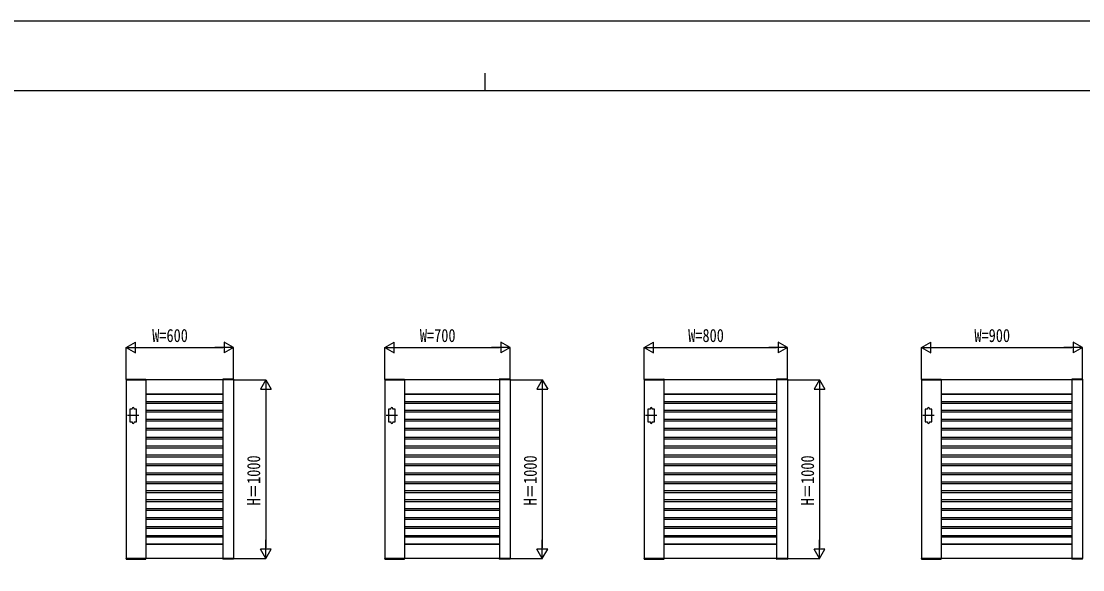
# Model space of a CAD drawing. Units: millimetres, scale not verified. Extents: x -8410 to 8410, y -5940 to 5940.
# Drawn here: x -2602 to 3332, y 2872 to 5940 of the extents above; entities that cross this region are included whole.
import ezdxf
from ezdxf.enums import TextEntityAlignment as Align

# ---------------------------------------------------------------- set-up
doc = ezdxf.new("R2010")
doc.units = ezdxf.units.MM
doc.header["$LTSCALE"] = 30
for name, color, linetype in [('0-2_YKK_A1', 4, 'Continuous'), ('0-3_YKK_D', 6, 'Continuous'), ('0-4_YKK_ZWAK', 7, 'Continuous')]:
    doc.layers.add(name, color=color, linetype=linetype)
doc.styles.add('ＭＳ ゴシック', font='')
doc.styles.get('ＭＳ ゴシック').set_extended_font_data('MS Gothic')

msp = doc.modelspace()

# ---------------------------------------------------------------- linework, layer by layer
at = {"layer": '0-2_YKK_A1'}
for p, q in [((-2016.01, 3937.46), (-2016.14, 3934.91)), ((-2016.14, 3934.91), (-1905.14, 3934.91)), ((-2015.64, 3934.91), (-2015.64, 2934.91)), ((-1415.64, 3934.91), (-2015.64, 3934.91)), ((-2015.01, 3938.41), (-1906.28, 3938.41)), ((-1905.64, 3934.91), (-1905.64, 2934.91)), ((-1905.28, 3937.46), (-1905.14, 3934.91)), ((-1476.01, 3937.46), (-1476.14, 3934.91)), ((-1415.14, 3934.91), (-1476.14, 3934.91)), ((-1475.64, 3934.91), (-1475.64, 2934.91)), ((-1416.28, 3938.41), (-1475.01, 3938.41)), ((-1415.64, 3934.91), (-1415.64, 2934.91)), ((-1415.28, 3937.46), (-1415.14, 3934.91)), ((-569.71, 3937.46), (-569.85, 3934.91)), ((-569.85, 3934.91), (-458.85, 3934.91)), ((-569.35, 3934.91), (-569.35, 2934.91)), ((130.65, 3934.91), (-569.35, 3934.91)), ((-568.71, 3938.41), (-459.98, 3938.41)), ((-459.35, 3934.91), (-459.35, 2934.91)), ((-458.98, 3937.46), (-458.85, 3934.91)), ((70.29, 3937.46), (70.15, 3934.91)), ((131.15, 3934.91), (70.15, 3934.91)), ((70.65, 3934.91), (70.65, 2934.91)), ((130.02, 3938.41), (71.29, 3938.41)), ((130.65, 3934.91), (130.65, 2934.91)), ((131.02, 3937.46), (131.15, 3934.91)), ((880.29, 3937.46), (880.15, 3934.91)), ((880.15, 3934.91), (991.15, 3934.91)), ((880.65, 3934.91), (880.65, 2934.91)), ((1680.65, 3934.91), (880.65, 3934.91)), ((881.29, 3938.41), (990.02, 3938.41)), ((990.65, 3934.91), (990.65, 2934.91)), ((991.02, 3937.46), (991.15, 3934.91)), ((1620.29, 3937.46), (1620.15, 3934.91)), ((1681.15, 3934.91), (1620.15, 3934.91)), ((1620.65, 3934.91), (1620.65, 2934.91)), ((1680.02, 3938.41), (1621.29, 3938.41)), ((1680.65, 3934.91), (1680.65, 2934.91)), ((1681.02, 3937.46), (1681.15, 3934.91)), ((2430.29, 3937.46), (2430.15, 3934.91)), ((2430.15, 3934.91), (2541.15, 3934.91)), ((2430.65, 3934.91), (2430.65, 2934.91)), ((3330.65, 3934.91), (2430.65, 3934.91)), ((2431.29, 3938.41), (2540.02, 3938.41)), ((2540.65, 3934.91), (2540.65, 2934.91)), ((2541.02, 3937.46), (2541.15, 3934.91)), ((3270.29, 3937.46), (3270.15, 3934.91)), ((3331.15, 3934.91), (3270.15, 3934.91)), ((3270.65, 3934.91), (3270.65, 2934.91)), ((3330.02, 3938.41), (3271.29, 3938.41)), ((3330.65, 3934.91), (3330.65, 2934.91)), ((3331.02, 3937.46), (3331.15, 3934.91)), ((-1475.64, 3854.91), (-1905.64, 3854.91)), ((-1905.64, 3853.81), (-1475.64, 3853.81)), ((-1905.64, 3813.81), (-1475.64, 3813.81)), ((-1905.64, 3804.61), (-1475.64, 3804.61)), ((70.65, 3854.91), (-459.35, 3854.91)), ((-459.35, 3853.81), (70.65, 3853.81)), ((-459.35, 3813.81), (70.65, 3813.81)), ((-459.35, 3804.61), (70.65, 3804.61)), ((1620.65, 3854.91), (990.65, 3854.91)), ((990.65, 3853.81), (1620.65, 3853.81)), ((990.65, 3813.81), (1620.65, 3813.81)), ((990.65, 3804.61), (1620.65, 3804.61)), ((3270.65, 3854.91), (2540.65, 3854.91)), ((2540.65, 3853.81), (3270.65, 3853.81)), ((2540.65, 3813.81), (3270.65, 3813.81)), ((2540.65, 3804.61), (3270.65, 3804.61)), ((-1981.64, 3769.91), (-1981.64, 3774.91)), ((-1971.64, 3769.91), (-1971.64, 3774.91)), ((-1905.64, 3764.61), (-1475.64, 3764.61)), ((-1905.64, 3754.61), (-1475.64, 3754.61)), ((-535.35, 3769.91), (-535.35, 3774.91)), ((-525.35, 3769.91), (-525.35, 3774.91)), ((-459.35, 3764.61), (70.65, 3764.61)), ((-459.35, 3754.61), (70.65, 3754.61)), ((914.65, 3769.91), (914.65, 3774.91)), ((924.65, 3769.91), (924.65, 3774.91)), ((990.65, 3764.61), (1620.65, 3764.61)), ((990.65, 3754.61), (1620.65, 3754.61)), ((2464.65, 3769.91), (2464.65, 3774.91)), ((2474.65, 3769.91), (2474.65, 3774.91)), ((2540.65, 3764.61), (3270.65, 3764.61)), ((2540.65, 3754.61), (3270.65, 3754.61)), ((-1945.14, 3734.91), (-2008.14, 3734.91)), ((-1981.64, 3699.91), (-1981.64, 3694.91)), ((-1971.64, 3699.91), (-1971.64, 3694.91)), ((-1905.64, 3714.61), (-1475.64, 3714.61)), ((-1905.64, 3704.61), (-1475.64, 3704.61)), ((-498.85, 3734.91), (-561.85, 3734.91)), ((-535.35, 3699.91), (-535.35, 3694.91)), ((-525.35, 3699.91), (-525.35, 3694.91)), ((-459.35, 3714.61), (70.65, 3714.61)), ((-459.35, 3704.61), (70.65, 3704.61)), ((951.15, 3734.91), (888.15, 3734.91)), ((914.65, 3699.91), (914.65, 3694.91)), ((924.65, 3699.91), (924.65, 3694.91)), ((990.65, 3714.61), (1620.65, 3714.61)), ((990.65, 3704.61), (1620.65, 3704.61)), ((2501.15, 3734.91), (2438.15, 3734.91)), ((2464.65, 3699.91), (2464.65, 3694.91)), ((2474.65, 3699.91), (2474.65, 3694.91)), ((2540.65, 3714.61), (3270.65, 3714.61)), ((2540.65, 3704.61), (3270.65, 3704.61)), ((-1905.64, 3664.61), (-1475.64, 3664.61)), ((-1905.64, 3654.61), (-1475.64, 3654.61)), ((-459.35, 3664.61), (70.65, 3664.61)), ((-459.35, 3654.61), (70.65, 3654.61)), ((990.65, 3664.61), (1620.65, 3664.61)), ((990.65, 3654.61), (1620.65, 3654.61)), ((2540.65, 3664.61), (3270.65, 3664.61)), ((2540.65, 3654.61), (3270.65, 3654.61)), ((-1905.64, 3614.61), (-1475.64, 3614.61)), ((-1905.64, 3604.61), (-1475.64, 3604.61)), ((-1905.64, 3564.61), (-1475.64, 3564.61)), ((-459.35, 3614.61), (70.65, 3614.61)), ((-459.35, 3604.61), (70.65, 3604.61)), ((-459.35, 3564.61), (70.65, 3564.61)), ((990.65, 3614.61), (1620.65, 3614.61)), ((990.65, 3604.61), (1620.65, 3604.61)), ((990.65, 3564.61), (1620.65, 3564.61)), ((2540.65, 3614.61), (3270.65, 3614.61)), ((2540.65, 3604.61), (3270.65, 3604.61)), ((2540.65, 3564.61), (3270.65, 3564.61)), ((-1905.64, 3554.61), (-1475.64, 3554.61)), ((-1905.64, 3514.61), (-1475.64, 3514.61)), ((-1905.64, 3504.61), (-1475.64, 3504.61)), ((-459.35, 3554.61), (70.65, 3554.61)), ((-459.35, 3514.61), (70.65, 3514.61)), ((-459.35, 3504.61), (70.65, 3504.61)), ((990.65, 3554.61), (1620.65, 3554.61)), ((990.65, 3514.61), (1620.65, 3514.61)), ((990.65, 3504.61), (1620.65, 3504.61)), ((2540.65, 3554.61), (3270.65, 3554.61)), ((2540.65, 3514.61), (3270.65, 3514.61)), ((2540.65, 3504.61), (3270.65, 3504.61)), ((-1905.64, 3464.61), (-1475.64, 3464.61)), ((-1905.64, 3454.61), (-1475.64, 3454.61)), ((-459.35, 3464.61), (70.65, 3464.61)), ((-459.35, 3454.61), (70.65, 3454.61)), ((990.65, 3464.61), (1620.65, 3464.61)), ((990.65, 3454.61), (1620.65, 3454.61)), ((2540.65, 3464.61), (3270.65, 3464.61)), ((2540.65, 3454.61), (3270.65, 3454.61)), ((-1905.64, 3414.61), (-1475.64, 3414.61)), ((-1905.64, 3404.61), (-1475.64, 3404.61)), ((-459.35, 3414.61), (70.65, 3414.61)), ((-459.35, 3404.61), (70.65, 3404.61)), ((990.65, 3414.61), (1620.65, 3414.61)), ((990.65, 3404.61), (1620.65, 3404.61)), ((2540.65, 3414.61), (3270.65, 3414.61)), ((2540.65, 3404.61), (3270.65, 3404.61)), ((-1905.64, 3364.61), (-1475.64, 3364.61)), ((-1905.64, 3354.61), (-1475.64, 3354.61)), ((-459.35, 3364.61), (70.65, 3364.61)), ((-459.35, 3354.61), (70.65, 3354.61)), ((990.65, 3364.61), (1620.65, 3364.61)), ((990.65, 3354.61), (1620.65, 3354.61)), ((2540.65, 3364.61), (3270.65, 3364.61)), ((2540.65, 3354.61), (3270.65, 3354.61)), ((-1905.64, 3314.61), (-1475.64, 3314.61)), ((-1905.64, 3304.61), (-1475.64, 3304.61)), ((-1905.64, 3264.61), (-1475.64, 3264.61)), ((-459.35, 3314.61), (70.65, 3314.61)), ((-459.35, 3304.61), (70.65, 3304.61)), ((-459.35, 3264.61), (70.65, 3264.61)), ((990.65, 3314.61), (1620.65, 3314.61)), ((990.65, 3304.61), (1620.65, 3304.61)), ((990.65, 3264.61), (1620.65, 3264.61)), ((2540.65, 3314.61), (3270.65, 3314.61)), ((2540.65, 3304.61), (3270.65, 3304.61)), ((2540.65, 3264.61), (3270.65, 3264.61)), ((-1905.64, 3254.61), (-1475.64, 3254.61)), ((-1905.64, 3214.61), (-1475.64, 3214.61)), ((-1905.64, 3204.61), (-1475.64, 3204.61)), ((-459.35, 3254.61), (70.65, 3254.61)), ((-459.35, 3214.61), (70.65, 3214.61)), ((-459.35, 3204.61), (70.65, 3204.61)), ((990.65, 3254.61), (1620.65, 3254.61)), ((990.65, 3214.61), (1620.65, 3214.61)), ((990.65, 3204.61), (1620.65, 3204.61)), ((2540.65, 3254.61), (3270.65, 3254.61)), ((2540.65, 3214.61), (3270.65, 3214.61)), ((2540.65, 3204.61), (3270.65, 3204.61)), ((-1905.64, 3164.61), (-1475.64, 3164.61)), ((-1905.64, 3154.61), (-1475.64, 3154.61)), ((-459.35, 3164.61), (70.65, 3164.61)), ((-459.35, 3154.61), (70.65, 3154.61)), ((990.65, 3164.61), (1620.65, 3164.61)), ((990.65, 3154.61), (1620.65, 3154.61)), ((2540.65, 3164.61), (3270.65, 3164.61)), ((2540.65, 3154.61), (3270.65, 3154.61)), ((-1905.64, 3114.61), (-1475.64, 3114.61)), ((-1905.64, 3104.61), (-1475.64, 3104.61)), ((-459.35, 3114.61), (70.65, 3114.61)), ((-459.35, 3104.61), (70.65, 3104.61)), ((990.65, 3114.61), (1620.65, 3114.61)), ((990.65, 3104.61), (1620.65, 3104.61)), ((2540.65, 3114.61), (3270.65, 3114.61)), ((2540.65, 3104.61), (3270.65, 3104.61)), ((-1905.64, 3064.61), (-1475.64, 3064.61)), ((-1905.64, 3055.41), (-1475.64, 3055.41)), ((-459.35, 3064.61), (70.65, 3064.61)), ((-459.35, 3055.41), (70.65, 3055.41)), ((990.65, 3064.61), (1620.65, 3064.61)), ((990.65, 3055.41), (1620.65, 3055.41)), ((2540.65, 3064.61), (3270.65, 3064.61)), ((2540.65, 3055.41), (3270.65, 3055.41)), ((-1905.64, 3015.41), (-1475.64, 3015.41)), ((-1475.64, 3014.91), (-1905.64, 3014.91)), ((-459.35, 3015.41), (70.65, 3015.41)), ((70.65, 3014.91), (-459.35, 3014.91)), ((990.65, 3015.41), (1620.65, 3015.41)), ((1620.65, 3014.91), (990.65, 3014.91)), ((2540.65, 3015.41), (3270.65, 3015.41)), ((3270.65, 3014.91), (2540.65, 3014.91)), ((-2016.14, 2934.91), (-1905.14, 2934.91)), ((-2016.01, 2932.35), (-2016.14, 2934.9)), ((-1415.64, 2934.91), (-2015.64, 2934.91)), ((-2015.01, 2931.41), (-1906.28, 2931.41)), ((-1905.28, 2932.35), (-1905.14, 2934.91)), ((-1415.14, 2934.91), (-1476.14, 2934.91)), ((-1476.01, 2932.35), (-1476.14, 2934.91)), ((-1416.28, 2931.41), (-1475.01, 2931.41)), ((-1415.28, 2932.35), (-1415.14, 2934.9)), ((-569.85, 2934.91), (-458.85, 2934.91)), ((-569.71, 2932.35), (-569.85, 2934.9)), ((130.65, 2934.91), (-569.35, 2934.91)), ((-568.71, 2931.41), (-459.98, 2931.41)), ((-458.98, 2932.35), (-458.85, 2934.91)), ((131.15, 2934.91), (70.15, 2934.91)), ((70.29, 2932.35), (70.15, 2934.91)), ((130.02, 2931.41), (71.29, 2931.41)), ((131.02, 2932.35), (131.15, 2934.9)), ((880.15, 2934.91), (991.15, 2934.91)), ((880.29, 2932.35), (880.15, 2934.9)), ((1680.65, 2934.91), (880.65, 2934.91)), ((881.29, 2931.41), (990.02, 2931.41)), ((991.02, 2932.35), (991.15, 2934.91)), ((1681.15, 2934.91), (1620.15, 2934.91)), ((1620.29, 2932.35), (1620.15, 2934.91)), ((1680.02, 2931.41), (1621.29, 2931.41)), ((1681.02, 2932.35), (1681.15, 2934.9)), ((2430.15, 2934.91), (2541.15, 2934.91)), ((2430.29, 2932.35), (2430.15, 2934.9)), ((3330.65, 2934.91), (2430.65, 2934.91)), ((2431.29, 2931.41), (2540.02, 2931.41)), ((2541.02, 2932.35), (2541.15, 2934.91)), ((3331.15, 2934.91), (3270.15, 2934.91)), ((3270.29, 2932.35), (3270.15, 2934.91)), ((3330.02, 2931.41), (3271.29, 2931.41)), ((3331.02, 2932.35), (3331.15, 2934.9))]:
    msp.add_line(p, q, dxfattribs=at)
for points in [[(-1981.64, 3769.91), (-1995.64, 3769.91), (-1995.64, 3699.91), (-1981.64, 3699.91)], [(-1971.64, 3699.91), (-1957.64, 3699.91), (-1957.64, 3769.91), (-1971.64, 3769.91)], [(-535.35, 3769.91), (-549.35, 3769.91), (-549.35, 3699.91), (-535.35, 3699.91)], [(-525.35, 3699.91), (-511.35, 3699.91), (-511.35, 3769.91), (-525.35, 3769.91)], [(914.65, 3769.91), (900.65, 3769.91), (900.65, 3699.91), (914.65, 3699.91)], [(924.65, 3699.91), (938.65, 3699.91), (938.65, 3769.91), (924.65, 3769.91)], [(2464.65, 3769.91), (2450.65, 3769.91), (2450.65, 3699.91), (2464.65, 3699.91)], [(2474.65, 3699.91), (2488.65, 3699.91), (2488.65, 3769.91), (2474.65, 3769.91)]]:
    msp.add_lwpolyline(points, dxfattribs=at)
for centre, radius, start, end in [((-2015.01, 3937.41), 1, 90, 177), ((-1906.28, 3937.41), 1, 3, 90), ((-1475.01, 3937.41), 1, 90, 177), ((-1416.28, 3937.41), 1, 3, 90), ((-568.71, 3937.41), 1, 90, 177), ((-459.98, 3937.41), 1, 3, 90), ((71.29, 3937.41), 1, 90, 177), ((130.02, 3937.41), 1, 3, 90), ((881.29, 3937.41), 1, 90, 177), ((990.02, 3937.41), 1, 3, 90), ((1621.29, 3937.41), 1, 90, 177), ((1680.02, 3937.41), 1, 3, 90), ((2431.29, 3937.41), 1, 90, 177), ((2540.02, 3937.41), 1, 3, 90), ((3271.29, 3937.41), 1, 90, 177), ((3330.02, 3937.41), 1, 3, 90), ((-1976.64, 3774.91), 5, 0, 180), ((-530.35, 3774.91), 5, 0, 180), ((919.65, 3774.91), 5, 0, 180), ((2469.65, 3774.91), 5, 0, 180), ((-1976.64, 3694.91), 5, 180, 0), ((-530.35, 3694.91), 5, 180, 0), ((919.65, 3694.91), 5, 180, 0), ((2469.65, 3694.91), 5, 180, 0), ((-2015.01, 2932.41), 1, 183, 270), ((-1906.28, 2932.41), 1, 270, 357), ((-1475.01, 2932.41), 1, 183, 270), ((-1416.28, 2932.41), 1, 270, 357), ((-568.71, 2932.41), 1, 183, 270), ((-459.98, 2932.41), 1, 270, 357), ((71.29, 2932.41), 1, 183, 270), ((130.02, 2932.41), 1, 270, 357), ((881.29, 2932.41), 1, 183, 270), ((990.02, 2932.41), 1, 270, 357), ((1621.29, 2932.41), 1, 183, 270), ((1680.02, 2932.41), 1, 270, 357), ((2431.29, 2932.41), 1, 183, 270), ((2540.02, 2932.41), 1, 270, 357), ((3271.29, 2932.41), 1, 183, 270), ((3330.02, 2932.41), 1, 270, 357)]:
    msp.add_arc(centre, radius, start, end, dxfattribs=at)
at = {"layer": '0-3_YKK_D'}
for p, q in [((-2015.64, 4114.91), (-1963.68, 4144.91)), ((-2015.64, 3936.91), (-2015.64, 4115.91)), ((-2015.64, 4114.91), (-1963.68, 4084.91)), ((-2015.64, 4114.91), (-1911.72, 4114.91)), ((-1963.68, 4084.91), (-1963.68, 4144.91)), ((-1955.64, 4114.91), (-1475.64, 4114.91)), ((-1415.64, 4114.91), (-1519.57, 4114.91)), ((-1415.64, 4114.91), (-1467.61, 4144.91)), ((-1467.61, 4144.91), (-1467.61, 4084.91)), ((-1415.64, 4114.91), (-1467.61, 4084.91)), ((-1415.64, 3936.91), (-1415.64, 4115.91)), ((-569.35, 4114.91), (-517.38, 4144.91)), ((-569.35, 3936.91), (-569.35, 4115.91)), ((-569.35, 4114.91), (-517.38, 4084.91)), ((-569.35, 4114.91), (-465.42, 4114.91)), ((-517.38, 4084.91), (-517.38, 4144.91)), ((-509.35, 4114.91), (70.65, 4114.91)), ((130.65, 4114.91), (26.73, 4114.91)), ((130.65, 4114.91), (78.69, 4144.91)), ((78.69, 4144.91), (78.69, 4084.91)), ((130.65, 4114.91), (78.69, 4084.91)), ((130.65, 3936.91), (130.65, 4115.91)), ((880.65, 4114.91), (932.62, 4144.91)), ((880.65, 3936.91), (880.65, 4115.91)), ((880.65, 4114.91), (932.62, 4084.91)), ((880.65, 4114.91), (984.58, 4114.91)), ((932.62, 4084.91), (932.62, 4144.91)), ((940.65, 4114.91), (1620.65, 4114.91)), ((1680.65, 4114.91), (1576.73, 4114.91)), ((1680.65, 4114.91), (1628.69, 4144.91)), ((1628.69, 4144.91), (1628.69, 4084.91)), ((1680.65, 4114.91), (1628.69, 4084.91)), ((1680.65, 3936.91), (1680.65, 4115.91)), ((2430.65, 4114.91), (2482.62, 4144.91)), ((2430.65, 3936.91), (2430.65, 4115.91)), ((2430.65, 4114.91), (2482.62, 4084.91)), ((2430.65, 4114.91), (2534.58, 4114.91)), ((2482.62, 4084.91), (2482.62, 4144.91)), ((2490.65, 4114.91), (3270.65, 4114.91)), ((3330.65, 4114.91), (3226.73, 4114.91)), ((3330.65, 4114.91), (3278.69, 4144.91)), ((3278.69, 4144.91), (3278.69, 4084.91)), ((3330.65, 4114.91), (3278.69, 4084.91)), ((3330.65, 3936.91), (3330.65, 4115.91)), ((-1413.64, 3934.91), (-1234.64, 3934.91)), ((-1235.64, 3934.91), (-1265.64, 3882.94)), ((-1235.64, 3934.91), (-1205.64, 3882.94)), ((-1235.64, 3934.91), (-1235.64, 3830.98)), ((132.65, 3934.91), (311.65, 3934.91)), ((310.65, 3934.91), (280.65, 3882.94)), ((310.65, 3934.91), (340.65, 3882.94)), ((310.65, 3934.91), (310.65, 3830.98)), ((1682.65, 3934.91), (1861.65, 3934.91)), ((1860.65, 3934.91), (1830.65, 3882.94)), ((1860.65, 3934.91), (1890.65, 3882.94)), ((1860.65, 3934.91), (1860.65, 3830.98)), ((-1265.64, 3882.94), (-1205.64, 3882.94)), ((-1235.64, 3874.91), (-1235.64, 2994.91)), ((280.65, 3882.94), (340.65, 3882.94)), ((310.65, 3874.91), (310.65, 2994.91)), ((1830.65, 3882.94), (1890.65, 3882.94)), ((1860.65, 3874.91), (1860.65, 2994.91)), ((-1235.64, 2934.91), (-1235.64, 3038.83)), ((310.65, 2934.91), (310.65, 3038.83)), ((1860.65, 2934.91), (1860.65, 3038.83)), ((-1235.64, 2934.91), (-1265.64, 2986.87)), ((-1205.64, 2986.87), (-1265.64, 2986.87)), ((-1235.64, 2934.91), (-1205.64, 2986.87)), ((310.65, 2934.91), (280.65, 2986.87)), ((340.65, 2986.87), (280.65, 2986.87)), ((310.65, 2934.91), (340.65, 2986.87)), ((1860.65, 2934.91), (1830.65, 2986.87)), ((1890.65, 2986.87), (1830.65, 2986.87)), ((1860.65, 2934.91), (1890.65, 2986.87)), ((-1413.64, 2934.91), (-1234.64, 2934.91)), ((132.65, 2934.91), (311.65, 2934.91)), ((1682.65, 2934.91), (1861.65, 2934.91))]:
    msp.add_line(p, q, dxfattribs=at)
at = {"layer": '0-4_YKK_ZWAK'}
for p, q in [((-9.96, 5650), (-9.96, 5550)), ((7790.04, 5550), (-7809.96, 5550))]:
    msp.add_line(p, q, dxfattribs=at)
msp.add_lwpolyline([(-8410, -5940), (8410, -5940), (8410, 5940), (-8410, 5940)], close=True, dxfattribs=at)

# ---------------------------------------------------------------- texts
at = {"layer": '0-3_YKK_D', "style": 'ＭＳ ゴシック', "width": 0.8}
for s, p in [('W=600', (-1870.31, 4123.91)), ('W=700', (-374.01, 4123.91)), ('W=800', (1125.99, 4123.91)), ('W=900', (2725.99, 4123.91))]:
    msp.add_text(s, height=73.31, dxfattribs=at).set_placement(p, align=Align.BOTTOM_LEFT)
for p in [(-1244.64, 3232.24), (301.65, 3232.24), (1851.65, 3232.24)]:
    msp.add_text('H＝1000', height=73.31, rotation=90, dxfattribs=at).set_placement(p, align=Align.BOTTOM_LEFT)

doc.saveas('drawing.dxf')
